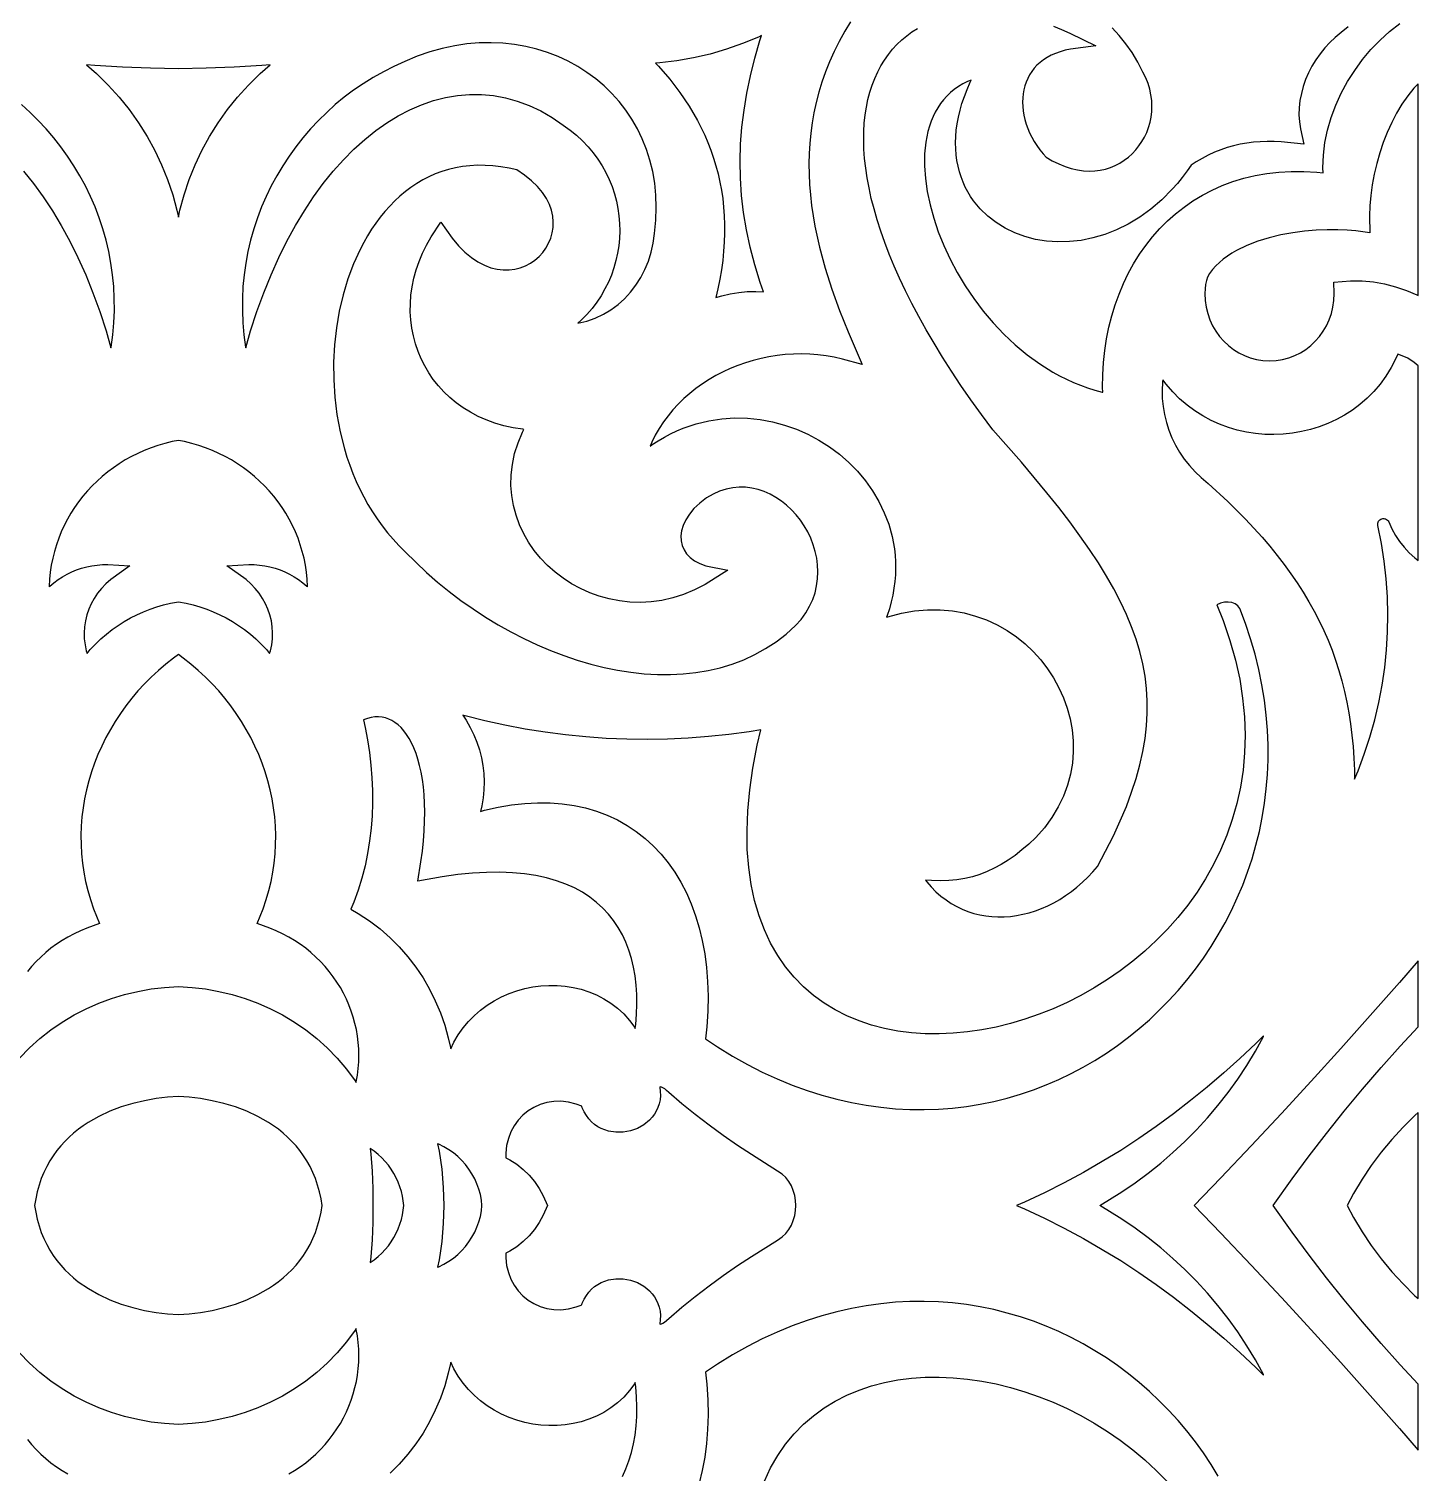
# Model space of a CAD drawing. Extents: x -375 to 375, y -1025 to 1025.
# Drawn here: x -207.8 to -135, y 155.5 to 231.2 of the extents above; entities that cross this region are included whole.
import ezdxf

# ---------------------------------------------------------------- set-up
doc = ezdxf.new("R2010")
doc.units = 0
doc.layers.add('LAYER_10', color=1, linetype='CONTINUOUS')

msp = doc.modelspace()

# ---------------------------------------------------------------- linework, layer by layer
at = {"layer": 'LAYER_10'}
for points in [[(-164.763, 231.554), (-165.055, 231.069), (-165.348, 230.536), (-165.614, 230.003), (-165.854, 229.47), (-166.068, 228.936), (-166.257, 228.402), (-166.421, 227.868), (-166.562, 227.333), (-166.679, 226.798), (-166.774, 226.262), (-166.848, 225.725), (-166.9, 225.187), (-166.931, 224.649), (-166.942, 224.109), (-166.934, 223.568), (-166.907, 223.026), (-166.862, 222.483), (-166.8, 221.939), (-166.72, 221.394), (-166.624, 220.849), (-166.384, 219.749), (-166.086, 218.647), (-165.735, 217.539), (-165.334, 216.426), (-164.89, 215.308), (-164.151, 213.588), (-165.189, 213.88), (-165.613, 213.976), (-166.039, 214.05), (-166.468, 214.104), (-166.898, 214.136), (-167.329, 214.147), (-167.758, 214.139), (-168.186, 214.11), (-168.612, 214.062), (-169.034, 213.994), (-169.452, 213.907), (-169.865, 213.802), (-170.271, 213.679), (-170.671, 213.537), (-171.062, 213.378), (-171.444, 213.202), (-171.816, 213.009), (-172.178, 212.8), (-172.527, 212.575), (-172.864, 212.334), (-173.188, 212.078), (-173.496, 211.806), (-173.79, 211.521), (-174.067, 211.221), (-174.328, 210.908), (-174.57, 210.581), (-174.794, 210.241), (-174.998, 209.888), (-175.181, 209.523), (-175.272, 209.313), (-175.16, 209.393), (-174.841, 209.598), (-174.518, 209.787), (-174.192, 209.958), (-173.862, 210.113), (-173.528, 210.252), (-172.861, 210.478), (-172.187, 210.642), (-171.51, 210.745), (-170.835, 210.788), (-170.165, 210.775), (-169.502, 210.707), (-168.851, 210.587), (-168.214, 210.416), (-167.593, 210.198), (-166.993, 209.933), (-166.416, 209.625), (-165.864, 209.274), (-165.342, 208.884), (-164.852, 208.457), (-164.397, 207.994), (-163.98, 207.497), (-163.605, 206.968), (-163.274, 206.409), (-162.991, 205.823), (-162.759, 205.212), (-162.582, 204.578), (-162.463, 203.926), (-162.426, 203.588), (-162.404, 203.249), (-162.399, 202.906), (-162.41, 202.559), (-162.438, 202.209), (-162.482, 201.857), (-162.545, 201.502), (-162.625, 201.144), (-162.724, 200.784), (-162.841, 200.423), (-162.872, 200.34), (-162.799, 200.366), (-162.094, 200.551), (-161.402, 200.671), (-160.724, 200.73), (-160.063, 200.73), (-159.421, 200.674), (-158.799, 200.564), (-158.2, 200.404), (-157.625, 200.195), (-157.076, 199.942), (-156.556, 199.647), (-156.064, 199.313), (-155.604, 198.942), (-155.177, 198.539), (-154.785, 198.104), (-154.428, 197.642), (-154.11, 197.155), (-153.831, 196.646), (-153.593, 196.118), (-153.399, 195.572), (-153.249, 195.013), (-153.145, 194.443), (-153.09, 193.864), (-153.084, 193.28), (-153.131, 192.694), (-153.231, 192.109), (-153.387, 191.527), (-153.599, 190.953), (-153.869, 190.389), (-154.2, 189.839), (-154.591, 189.305), (-155.045, 188.789), (-155.417, 188.445), (-155.777, 188.136), (-156.136, 187.854), (-156.496, 187.6), (-156.858, 187.373), (-157.224, 187.173), (-157.597, 187), (-157.978, 186.854), (-158.369, 186.735), (-158.77, 186.643), (-159.184, 186.578), (-159.611, 186.538), (-160.054, 186.524), (-160.515, 186.534), (-160.826, 186.556), (-160.764, 186.473), (-160.527, 186.198), (-160.279, 185.947), (-160.021, 185.718), (-159.753, 185.513), (-159.477, 185.329), (-159.193, 185.167), (-158.901, 185.027), (-158.602, 184.908), (-158.298, 184.81), (-157.987, 184.733), (-157.672, 184.676), (-157.353, 184.64), (-157.031, 184.625), (-156.706, 184.629), (-156.379, 184.653), (-156.051, 184.697), (-155.722, 184.761), (-155.395, 184.845), (-155.068, 184.947), (-154.744, 185.069), (-154.422, 185.209), (-154.105, 185.369), (-153.792, 185.547), (-153.484, 185.743), (-153.183, 185.957), (-152.889, 186.189), (-152.603, 186.439), (-152.326, 186.707), (-152.058, 186.992), (-151.817, 187.274), (-151.385, 188.076), (-150.981, 188.88), (-150.619, 189.662), (-150.299, 190.423), (-150.021, 191.166), (-149.783, 191.89), (-149.587, 192.599), (-149.43, 193.294), (-149.314, 193.975), (-149.237, 194.646), (-149.2, 195.308), (-149.202, 195.962), (-149.242, 196.61), (-149.321, 197.255), (-149.439, 197.899), (-149.595, 198.542), (-149.79, 199.188), (-150.023, 199.837), (-150.294, 200.491), (-150.605, 201.152), (-150.953, 201.821), (-151.34, 202.5), (-151.765, 203.191), (-152.229, 203.894), (-152.73, 204.612), (-153.27, 205.345), (-153.847, 206.095), (-154.461, 206.863), (-155.802, 208.464), (-157.301, 210.167), (-157.891, 210.963), (-158.446, 211.738), (-158.971, 212.499), (-159.468, 213.248), (-159.937, 213.983), (-160.379, 214.705), (-160.793, 215.413), (-161.18, 216.108), (-161.541, 216.789), (-161.876, 217.457), (-162.185, 218.112), (-162.469, 218.752), (-162.729, 219.379), (-162.964, 219.992), (-163.176, 220.591), (-163.363, 221.177), (-163.528, 221.748), (-163.67, 222.306), (-163.79, 222.849), (-163.888, 223.378), (-163.964, 223.893), (-164.02, 224.394), (-164.054, 224.88), (-164.068, 225.352), (-164.062, 225.81), (-164.037, 226.253), (-163.992, 226.681), (-163.928, 227.094), (-163.845, 227.493), (-163.744, 227.876), (-163.625, 228.245), (-163.488, 228.597), (-163.335, 228.934), (-163.164, 229.255), (-162.977, 229.56), (-162.775, 229.848), (-162.557, 230.12), (-162.324, 230.375), (-162.076, 230.612), (-161.815, 230.832), (-161.541, 231.035), (-161.255, 231.22)], [(-138.665, 231.305), (-139.029, 230.994), (-139.346, 230.74), (-139.632, 230.476), (-139.898, 230.191), (-140.144, 229.888), (-140.369, 229.569), (-140.57, 229.237), (-140.748, 228.892), (-140.9, 228.537), (-141.027, 228.174), (-141.125, 227.806), (-141.196, 227.434), (-141.237, 227.059), (-141.249, 226.685), (-141.229, 226.313), (-141.177, 225.944), (-140.99, 225.143), (-142.182, 225.271), (-142.55, 225.289), (-142.916, 225.291), (-143.277, 225.277), (-143.634, 225.248), (-143.986, 225.202), (-144.333, 225.14), (-144.675, 225.061), (-145.013, 224.965), (-145.347, 224.851), (-145.677, 224.72), (-146.002, 224.571), (-146.323, 224.403), (-146.639, 224.216), (-146.909, 224.039), (-147.115, 223.741), (-147.366, 223.405), (-147.624, 223.086), (-147.891, 222.782), (-148.437, 222.229), (-149.008, 221.74), (-149.596, 221.314), (-150.198, 220.952), (-150.811, 220.65), (-151.429, 220.409), (-152.05, 220.227), (-152.67, 220.103), (-153.284, 220.035), (-153.89, 220.022), (-154.483, 220.063), (-155.06, 220.156), (-155.616, 220.301), (-156.148, 220.496), (-156.652, 220.739), (-157.125, 221.031), (-157.561, 221.368), (-157.957, 221.751), (-158.306, 222.175), (-158.466, 222.408), (-158.611, 222.647), (-158.742, 222.897), (-158.86, 223.156), (-158.963, 223.425), (-159.052, 223.703), (-159.125, 223.99), (-159.182, 224.285), (-159.223, 224.589), (-159.247, 224.9), (-159.255, 225.219), (-159.244, 225.546), (-159.216, 225.88), (-159.169, 226.22), (-159.104, 226.568), (-159.02, 226.921), (-158.916, 227.281), (-158.793, 227.647), (-158.649, 228.019), (-158.485, 228.396), (-158.43, 228.509), (-158.621, 228.431), (-158.871, 228.306), (-159.105, 228.167), (-159.323, 228.015), (-159.525, 227.849), (-159.713, 227.67), (-159.885, 227.479), (-160.044, 227.276), (-160.188, 227.06), (-160.318, 226.833), (-160.435, 226.595), (-160.538, 226.345), (-160.628, 226.084), (-160.704, 225.814), (-160.766, 225.534), (-160.815, 225.248), (-160.874, 224.639), (-160.88, 224.005), (-160.835, 223.344), (-160.738, 222.664), (-160.592, 221.967), (-160.398, 221.26), (-160.157, 220.546), (-159.87, 219.831), (-159.539, 219.119), (-159.166, 218.415), (-158.751, 217.724), (-158.297, 217.05), (-157.806, 216.398), (-157.278, 215.772), (-156.716, 215.177), (-156.121, 214.617), (-155.494, 214.097), (-154.838, 213.621), (-154.151, 213.192), (-153.801, 212.999), (-153.443, 212.818), (-153.078, 212.652), (-152.708, 212.501), (-152.331, 212.364), (-151.949, 212.244), (-151.561, 212.14), (-151.537, 212.134), (-151.545, 212.395), (-151.534, 213.047), (-151.495, 213.689), (-151.428, 214.322), (-151.333, 214.942), (-151.21, 215.55), (-151.06, 216.144), (-150.884, 216.724), (-150.681, 217.289), (-150.452, 217.836), (-150.197, 218.367), (-149.917, 218.878), (-149.611, 219.37), (-149.281, 219.841), (-148.927, 220.291), (-148.549, 220.718), (-148.147, 221.121), (-147.722, 221.499), (-147.275, 221.851), (-146.805, 222.176), (-146.313, 222.473), (-145.801, 222.741), (-145.267, 222.978), (-144.713, 223.185), (-144.14, 223.359), (-143.547, 223.5), (-142.936, 223.607), (-142.306, 223.679), (-141.659, 223.716), (-140.994, 223.715), (-140.312, 223.677), (-139.983, 223.64), (-139.993, 223.912), (-139.969, 224.565), (-139.885, 225.226), (-139.747, 225.885), (-139.556, 226.539), (-139.315, 227.184), (-139.029, 227.814), (-138.699, 228.427), (-138.328, 229.017), (-137.92, 229.579), (-137.476, 230.111), (-137, 230.607), (-136.495, 231.062), (-135.962, 231.472)], [(-154.123, 231.328), (-153.691, 231.153), (-153.257, 230.959), (-151.894, 230.298), (-153.227, 230.124), (-153.51, 230.068), (-153.774, 229.996), (-154.02, 229.909), (-154.248, 229.808), (-154.458, 229.694), (-154.651, 229.568), (-154.826, 229.43), (-154.986, 229.282), (-155.129, 229.125), (-155.257, 228.957), (-155.37, 228.781), (-155.467, 228.597), (-155.55, 228.405), (-155.617, 228.206), (-155.67, 228), (-155.708, 227.788), (-155.73, 227.571), (-155.738, 227.35), (-155.731, 227.125), (-155.708, 226.897), (-155.671, 226.666), (-155.618, 226.435), (-155.551, 226.204), (-155.468, 225.972), (-155.37, 225.743), (-155.258, 225.515), (-155.13, 225.291), (-154.988, 225.071), (-154.831, 224.855), (-154.659, 224.645), (-154.496, 224.468), (-154.181, 224.279), (-153.843, 224.108), (-153.511, 223.972), (-153.185, 223.868), (-152.866, 223.795), (-152.554, 223.751), (-152.251, 223.736), (-151.957, 223.747), (-151.672, 223.783), (-151.397, 223.844), (-151.132, 223.927), (-150.879, 224.032), (-150.637, 224.158), (-150.408, 224.303), (-150.193, 224.467), (-149.992, 224.647), (-149.806, 224.844), (-149.636, 225.056), (-149.483, 225.281), (-149.348, 225.518), (-149.231, 225.767), (-149.134, 226.026), (-149.057, 226.294), (-149.002, 226.57), (-148.968, 226.852), (-148.958, 227.139), (-148.971, 227.431), (-149.008, 227.726), (-149.071, 228.023), (-149.161, 228.322), (-149.278, 228.621), (-149.427, 228.927), (-149.701, 229.455), (-149.999, 229.947), (-150.322, 230.41), (-150.668, 230.844), (-151.037, 231.249)], [(-208.118, 223.726), (-207.596, 223.079), (-207.091, 222.389), (-206.605, 221.655), (-206.137, 220.878), (-205.689, 220.059), (-205.262, 219.199), (-204.858, 218.298), (-204.477, 217.357), (-204.121, 216.377), (-203.791, 215.358), (-203.535, 214.466), (-203.528, 214.505), (-203.44, 215.147), (-203.383, 215.786), (-203.356, 216.422), (-203.358, 217.053), (-203.389, 217.679), (-203.449, 218.299), (-203.536, 218.912), (-203.65, 219.518), (-203.791, 220.116), (-203.958, 220.705), (-204.15, 221.284), (-204.367, 221.853), (-204.608, 222.411), (-204.873, 222.958), (-205.161, 223.491), (-205.472, 224.012), (-205.805, 224.518), (-206.159, 225.009), (-206.534, 225.485), (-206.929, 225.945), (-207.344, 226.387), (-207.777, 226.812), (-208.23, 227.218)], [(-208.327, 177.216), (-207.806, 177.752), (-207.257, 178.246), (-206.682, 178.699), (-206.084, 179.112), (-205.464, 179.483), (-204.825, 179.813), (-204.17, 180.101), (-203.5, 180.349), (-202.817, 180.556), (-202.125, 180.722), (-201.425, 180.847), (-200.719, 180.931), (-200, 180.974), (-199.281, 180.931), (-198.575, 180.847), (-197.875, 180.722), (-197.182, 180.556), (-196.5, 180.349), (-195.83, 180.101), (-195.175, 179.813), (-194.536, 179.483), (-193.916, 179.112), (-193.318, 178.699), (-192.743, 178.246), (-192.194, 177.752), (-191.673, 177.216), (-191.183, 176.64), (-190.726, 176.022), (-190.679, 175.949), (-190.671, 175.985), (-190.61, 176.33), (-190.566, 176.675), (-190.54, 177.019), (-190.531, 177.362), (-190.54, 177.704), (-190.565, 178.043), (-190.607, 178.38), (-190.665, 178.714), (-190.739, 179.044), (-190.829, 179.37), (-190.934, 179.691), (-191.055, 180.007), (-191.191, 180.317), (-191.341, 180.621), (-191.507, 180.918), (-191.686, 181.207), (-191.88, 181.488), (-192.087, 181.761), (-192.308, 182.025), (-192.542, 182.279), (-192.789, 182.523), (-193.049, 182.756), (-193.321, 182.978), (-193.606, 183.188), (-193.903, 183.386), (-194.212, 183.571), (-194.532, 183.742), (-194.864, 183.9), (-195.206, 184.042), (-195.864, 184.28), (-195.556, 185.056), (-195.393, 185.53), (-195.253, 186.007), (-195.137, 186.486), (-195.043, 186.968), (-194.973, 187.451), (-194.924, 187.934), (-194.898, 188.418), (-194.893, 188.902), (-194.91, 189.385), (-194.948, 189.866), (-195.007, 190.346), (-195.086, 190.822), (-195.186, 191.295), (-195.307, 191.764), (-195.447, 192.228), (-195.607, 192.687), (-195.786, 193.14), (-195.984, 193.586), (-196.201, 194.025), (-196.436, 194.457), (-196.69, 194.88), (-196.962, 195.293), (-197.251, 195.697), (-197.558, 196.091), (-197.881, 196.474), (-198.222, 196.845), (-198.579, 197.203), (-198.953, 197.549), (-199.342, 197.881), (-199.748, 198.199), (-200, 198.381), (-200.252, 198.199), (-200.657, 197.881), (-201.047, 197.549), (-201.421, 197.203), (-201.778, 196.845), (-202.118, 196.474), (-202.442, 196.091), (-202.749, 195.697), (-203.038, 195.293), (-203.31, 194.88), (-203.564, 194.457), (-203.799, 194.025), (-204.016, 193.586), (-204.214, 193.14), (-204.393, 192.687), (-204.553, 192.228), (-204.693, 191.764), (-204.813, 191.295), (-204.914, 190.822), (-204.993, 190.346), (-205.052, 189.866), (-205.09, 189.385), (-205.107, 188.902), (-205.102, 188.418), (-205.076, 187.934), (-205.027, 187.451), (-204.956, 186.968), (-204.863, 186.486), (-204.747, 186.007), (-204.607, 185.53), (-204.444, 185.056), (-204.135, 184.28), (-204.794, 184.042), (-205.136, 183.9), (-205.468, 183.742), (-205.788, 183.571), (-206.097, 183.386), (-206.394, 183.188), (-206.679, 182.978), (-206.951, 182.756), (-207.211, 182.523), (-207.458, 182.279), (-207.692, 182.025), (-207.913, 181.761)], [(-145.477, 155.303), (-145.855, 155.919), (-146.256, 156.519), (-146.678, 157.102), (-147.121, 157.669), (-147.585, 158.217), (-148.068, 158.746), (-148.57, 159.257), (-149.091, 159.747), (-149.63, 160.217), (-150.186, 160.666), (-150.758, 161.094), (-151.346, 161.498), (-151.95, 161.88), (-152.568, 162.238), (-153.2, 162.572), (-153.845, 162.881), (-154.504, 163.164), (-155.174, 163.422), (-155.856, 163.652), (-156.548, 163.855), (-157.251, 164.03), (-157.963, 164.176), (-158.685, 164.293), (-159.414, 164.38), (-160.152, 164.436), (-160.896, 164.461), (-161.648, 164.455), (-162.405, 164.415), (-163.167, 164.343), (-163.934, 164.237), (-164.705, 164.097), (-165.48, 163.921), (-166.257, 163.71), (-167.037, 163.462), (-167.819, 163.178), (-168.601, 162.855), (-169.384, 162.494), (-170.167, 162.095), (-170.949, 161.655), (-171.73, 161.175), (-172.359, 160.754), (-172.293, 160.116), (-172.244, 159.306), (-172.231, 158.517), (-172.254, 157.752), (-172.312, 157.01), (-172.404, 156.292), (-172.531, 155.6), (-172.691, 154.933)], [(-194.212, 155.413), (-193.903, 155.598), (-193.606, 155.796), (-193.321, 156.006), (-193.049, 156.228), (-192.789, 156.461), (-192.542, 156.705), (-192.308, 156.959), (-192.087, 157.223), (-191.88, 157.495), (-191.686, 157.777), (-191.507, 158.066), (-191.341, 158.363), (-191.191, 158.667), (-191.055, 158.977), (-190.934, 159.292), (-190.829, 159.614), (-190.739, 159.94), (-190.665, 160.27), (-190.607, 160.603), (-190.565, 160.94), (-190.54, 161.28), (-190.531, 161.621), (-190.54, 161.965), (-190.566, 162.309), (-190.61, 162.654), (-190.671, 162.998), (-190.679, 163.034), (-190.726, 162.961), (-191.183, 162.344), (-191.673, 161.767), (-192.194, 161.232), (-192.743, 160.737), (-193.318, 160.284), (-193.916, 159.872), (-194.536, 159.501), (-195.175, 159.171), (-195.83, 158.882), (-196.5, 158.634), (-197.182, 158.428), (-197.875, 158.262), (-198.575, 158.137), (-199.281, 158.053), (-200, 158.009), (-200.719, 158.053), (-201.425, 158.137), (-202.125, 158.262), (-202.817, 158.428), (-203.5, 158.634), (-204.17, 158.882), (-204.825, 159.171), (-205.464, 159.501), (-206.084, 159.872), (-206.682, 160.284), (-207.257, 160.737), (-207.806, 161.232), (-208.327, 161.767)], [(-176.723, 155.289), (-176.537, 155.688), (-176.377, 156.104), (-176.243, 156.538), (-176.135, 156.989), (-176.053, 157.456), (-175.996, 157.938), (-175.965, 158.433), (-175.958, 158.941), (-175.976, 159.461), (-176.017, 159.992), (-176.043, 160.203), (-176.07, 160.159), (-176.348, 159.787), (-176.652, 159.449), (-176.98, 159.147), (-177.328, 158.879), (-177.695, 158.646), (-178.077, 158.448), (-178.472, 158.283), (-178.879, 158.152), (-179.294, 158.053), (-179.715, 157.987), (-180.141, 157.952), (-180.568, 157.948), (-180.995, 157.975), (-181.42, 158.031), (-181.841, 158.118), (-182.255, 158.234), (-182.66, 158.379), (-183.055, 158.552), (-183.437, 158.754), (-183.803, 158.984), (-184.152, 159.241), (-184.482, 159.526), (-184.789, 159.838), (-185.072, 160.177), (-185.328, 160.541), (-185.554, 160.932), (-185.718, 161.281), (-185.847, 160.695), (-186.036, 160.033), (-186.263, 159.387), (-186.528, 158.758), (-186.832, 158.148), (-187.173, 157.559), (-187.55, 156.993), (-187.965, 156.451), (-188.415, 155.936), (-188.901, 155.448)], [(-169.276, 155.038), (-168.949, 155.731), (-168.578, 156.376), (-168.165, 156.972), (-167.713, 157.52), (-167.223, 158.019), (-166.699, 158.471), (-166.144, 158.875), (-165.559, 159.233), (-164.947, 159.544), (-164.311, 159.81), (-163.653, 160.031), (-162.976, 160.208), (-162.281, 160.342), (-161.571, 160.434), (-160.849, 160.484), (-160.116, 160.493), (-159.375, 160.461), (-158.628, 160.39), (-157.877, 160.281), (-157.124, 160.133), (-156.371, 159.947), (-155.62, 159.725), (-154.875, 159.466), (-154.136, 159.172), (-153.406, 158.842), (-152.687, 158.478), (-151.981, 158.08), (-151.291, 157.648), (-150.618, 157.184), (-149.966, 156.687), (-149.335, 156.159), (-148.729, 155.599), (-148.15, 155.009)], [(-207.913, 157.223), (-207.692, 156.959), (-207.458, 156.705), (-207.211, 156.461), (-206.951, 156.228), (-206.679, 156.006), (-206.394, 155.796), (-206.097, 155.598), (-205.788, 155.413)]]:
    msp.add_lwpolyline(points, dxfattribs=at)
for points in [[(-170.005, 228.738), (-169.777, 229.657), (-169.511, 230.587), (-169.429, 230.843), (-169.592, 230.764), (-170.416, 230.419), (-171.258, 230.12), (-172.115, 229.869), (-172.986, 229.666), (-173.868, 229.51), (-174.759, 229.404), (-174.983, 229.39), (-174.827, 229.23), (-174.24, 228.557), (-173.702, 227.861), (-173.216, 227.14), (-172.782, 226.394), (-172.404, 225.627), (-172.234, 225.229), (-172.079, 224.829), (-171.939, 224.421), (-171.814, 224.008), (-171.703, 223.588), (-171.608, 223.162), (-171.528, 222.73), (-171.463, 222.292), (-171.414, 221.847), (-171.381, 221.396), (-171.364, 220.939), (-171.363, 220.476), (-171.379, 220.006), (-171.411, 219.53), (-171.46, 219.048), (-171.525, 218.559), (-171.608, 218.065), (-171.708, 217.564), (-171.813, 217.11), (-171.506, 217.202), (-171.067, 217.303), (-170.624, 217.374), (-170.177, 217.416), (-169.728, 217.428), (-169.319, 217.411), (-169.49, 217.891), (-169.781, 218.825), (-170.024, 219.747), (-170.22, 220.659), (-170.37, 221.563), (-170.474, 222.461), (-170.534, 223.355), (-170.55, 224.247), (-170.523, 225.138), (-170.454, 226.031), (-170.344, 226.927), (-170.194, 227.829)], [(-179.127, 225.611), (-178.812, 225.319), (-178.52, 225.012), (-178.252, 224.691), (-178.007, 224.358), (-177.786, 224.014), (-177.589, 223.66), (-177.414, 223.297), (-177.264, 222.926), (-177.137, 222.549), (-177.034, 222.166), (-176.954, 221.778), (-176.898, 221.388), (-176.865, 220.995), (-176.856, 220.602), (-176.871, 220.208), (-176.909, 219.816), (-176.971, 219.427), (-177.056, 219.04), (-177.165, 218.659), (-177.297, 218.283), (-177.453, 217.914), (-177.633, 217.554), (-177.835, 217.202), (-178.062, 216.861), (-178.311, 216.532), (-178.584, 216.215), (-178.88, 215.912), (-179.049, 215.759), (-178.587, 215.872), (-178.14, 216.03), (-177.717, 216.228), (-177.319, 216.465), (-176.948, 216.737), (-176.605, 217.044), (-176.292, 217.383), (-176.009, 217.751), (-175.758, 218.147), (-175.541, 218.567), (-175.359, 219.011), (-175.214, 219.475), (-175.107, 219.958), (-175.038, 220.464), (-174.967, 221.153), (-174.942, 221.821), (-174.963, 222.47), (-175.026, 223.101), (-175.13, 223.713), (-175.275, 224.304), (-175.458, 224.875), (-175.677, 225.423), (-175.932, 225.949), (-176.22, 226.45), (-176.541, 226.928), (-176.893, 227.379), (-177.274, 227.804), (-177.683, 228.202), (-178.119, 228.571), (-178.579, 228.911), (-179.063, 229.22), (-179.569, 229.497), (-180.096, 229.742), (-180.642, 229.953), (-181.205, 230.129), (-181.784, 230.27), (-182.378, 230.373), (-182.985, 230.439), (-183.603, 230.466), (-184.231, 230.454), (-184.868, 230.4), (-185.512, 230.304), (-186.162, 230.165), (-186.815, 229.982), (-187.472, 229.753), (-188.134, 229.477), (-188.701, 229.221), (-189.252, 228.942), (-189.788, 228.64), (-190.308, 228.316), (-190.813, 227.971), (-191.3, 227.604), (-191.77, 227.218), (-192.223, 226.812), (-192.656, 226.387), (-193.071, 225.945), (-193.466, 225.485), (-193.841, 225.009), (-194.195, 224.518), (-194.528, 224.012), (-194.838, 223.491), (-195.127, 222.958), (-195.392, 222.411), (-195.633, 221.853), (-195.85, 221.284), (-196.042, 220.705), (-196.209, 220.116), (-196.35, 219.518), (-196.464, 218.912), (-196.551, 218.299), (-196.611, 217.679), (-196.642, 217.053), (-196.644, 216.422), (-196.617, 215.786), (-196.56, 215.147), (-196.472, 214.505), (-196.465, 214.466), (-196.209, 215.358), (-195.879, 216.377), (-195.523, 217.357), (-195.142, 218.298), (-194.738, 219.199), (-194.311, 220.059), (-193.863, 220.878), (-193.395, 221.655), (-192.908, 222.389), (-192.404, 223.079), (-191.882, 223.726), (-191.345, 224.327), (-190.794, 224.883), (-190.229, 225.393), (-189.653, 225.855), (-189.065, 226.27), (-188.467, 226.635), (-187.86, 226.951), (-187.246, 227.216), (-186.626, 227.43), (-186, 227.591), (-185.372, 227.699), (-184.741, 227.752), (-184.109, 227.751), (-183.479, 227.693), (-182.852, 227.578), (-182.229, 227.407), (-181.613, 227.177), (-181.004, 226.89), (-180.404, 226.544), (-179.821, 226.144), (-179.465, 225.888)], [(-200.078, 221.685), (-200, 221.31), (-199.922, 221.685), (-199.703, 222.495), (-199.437, 223.289), (-199.124, 224.065), (-198.765, 224.822), (-198.361, 225.557), (-197.914, 226.269), (-197.425, 226.956), (-196.893, 227.615), (-196.321, 228.246), (-195.709, 228.845), (-195.182, 229.305), (-195.624, 229.27), (-197.079, 229.183), (-198.537, 229.125), (-200, 229.094), (-201.463, 229.125), (-202.921, 229.183), (-204.376, 229.27), (-204.818, 229.305), (-204.29, 228.845), (-203.679, 228.246), (-203.107, 227.615), (-202.575, 226.956), (-202.086, 226.269), (-201.639, 225.557), (-201.235, 224.822), (-200.876, 224.065), (-200.563, 223.289), (-200.297, 222.495)], [(-137.485, 222.457), (-137.533, 221.912), (-137.552, 221.382), (-137.535, 220.499), (-138.272, 220.605), (-138.717, 220.643), (-139.218, 220.662), (-139.766, 220.66), (-140.348, 220.633), (-140.955, 220.58), (-141.575, 220.498), (-142.199, 220.384), (-142.815, 220.237), (-143.414, 220.055), (-143.984, 219.836), (-144.52, 219.576), (-144.765, 219.434), (-144.999, 219.281), (-145.219, 219.118), (-145.423, 218.944), (-145.611, 218.761), (-145.781, 218.568), (-145.932, 218.364), (-146.05, 218.173), (-146.1, 218.002), (-146.146, 217.785), (-146.175, 217.553), (-146.186, 217.311), (-146.168, 216.949), (-146.116, 216.598), (-146.033, 216.26), (-145.918, 215.936), (-145.775, 215.627), (-145.605, 215.336), (-145.409, 215.064), (-145.19, 214.814), (-144.949, 214.586), (-144.687, 214.383), (-144.407, 214.207), (-144.111, 214.059), (-143.8, 213.94), (-143.475, 213.854), (-143.138, 213.8), (-142.791, 213.782), (-142.444, 213.8), (-142.107, 213.854), (-141.783, 213.94), (-141.471, 214.059), (-141.175, 214.207), (-140.895, 214.383), (-140.634, 214.586), (-140.392, 214.814), (-140.173, 215.064), (-139.977, 215.336), (-139.807, 215.627), (-139.664, 215.936), (-139.55, 216.26), (-139.466, 216.598), (-139.414, 216.949), (-139.397, 217.31), (-139.428, 217.916), (-138.542, 217.982), (-137.941, 217.976), (-137.345, 217.923), (-136.757, 217.821), (-136.18, 217.673), (-135.618, 217.48), (-135.074, 217.242), (-135.002, 217.204), (-135.002, 228.308), (-135.223, 228.077), (-135.547, 227.676), (-135.85, 227.241), (-136.13, 226.774), (-136.388, 226.28), (-136.622, 225.765), (-136.831, 225.232), (-137.015, 224.685), (-137.173, 224.13), (-137.304, 223.57), (-137.408, 223.011)], [(-180.479, 220.213), (-180.4, 220.489), (-180.355, 220.775), (-180.345, 221.07), (-180.372, 221.372), (-180.44, 221.678), (-180.55, 221.989), (-180.707, 222.301), (-180.913, 222.614), (-181.171, 222.924), (-181.485, 223.23), (-181.859, 223.528), (-182.261, 223.792), (-182.658, 223.884), (-183.089, 223.96), (-183.511, 224.01), (-183.922, 224.036), (-184.324, 224.038), (-184.716, 224.016), (-185.098, 223.972), (-185.47, 223.906), (-185.832, 223.819), (-186.185, 223.711), (-186.528, 223.583), (-186.861, 223.436), (-187.185, 223.269), (-187.499, 223.085), (-187.803, 222.882), (-188.097, 222.662), (-188.382, 222.425), (-188.656, 222.171), (-188.92, 221.902), (-189.174, 221.618), (-189.417, 221.32), (-189.65, 221.007), (-189.872, 220.681), (-190.084, 220.342), (-190.284, 219.991), (-190.471, 219.631), (-190.816, 218.872), (-191.113, 218.077), (-191.362, 217.249), (-191.562, 216.393), (-191.713, 215.515), (-191.813, 214.619), (-191.86, 213.711), (-191.856, 212.797), (-191.798, 211.881), (-191.685, 210.969), (-191.518, 210.066), (-191.294, 209.175), (-191.162, 208.74), (-191.015, 208.308), (-190.854, 207.882), (-190.678, 207.463), (-190.488, 207.052), (-190.283, 206.648), (-190.064, 206.253), (-189.83, 205.868), (-189.581, 205.492), (-189.317, 205.127), (-189.039, 204.773), (-188.745, 204.431), (-188.435, 204.101), (-188.104, 203.777), (-187.556, 203.223), (-186.991, 202.693), (-186.407, 202.182), (-185.803, 201.691), (-185.183, 201.221), (-184.547, 200.773), (-183.897, 200.347), (-183.235, 199.946), (-182.562, 199.569), (-181.879, 199.218), (-181.189, 198.894), (-180.493, 198.598), (-179.791, 198.33), (-179.087, 198.092), (-178.382, 197.885), (-177.676, 197.709), (-176.972, 197.566), (-176.272, 197.456), (-175.576, 197.38), (-174.886, 197.34), (-174.204, 197.335), (-173.532, 197.368), (-172.871, 197.438), (-172.221, 197.546), (-171.586, 197.694), (-170.966, 197.882), (-170.362, 198.11), (-169.776, 198.381), (-169.21, 198.695), (-168.663, 199.052), (-168.138, 199.455), (-167.641, 199.898), (-167.354, 200.226), (-167.109, 200.566), (-166.906, 200.913), (-166.744, 201.267), (-166.621, 201.626), (-166.535, 201.988), (-166.484, 202.352), (-166.467, 202.716), (-166.483, 203.079), (-166.53, 203.439), (-166.607, 203.794), (-166.712, 204.142), (-166.843, 204.482), (-167.001, 204.81), (-167.182, 205.125), (-167.385, 205.425), (-167.609, 205.708), (-167.852, 205.971), (-168.111, 206.213), (-168.387, 206.431), (-168.675, 206.625), (-168.976, 206.791), (-169.286, 206.929), (-169.605, 207.036), (-169.931, 207.111), (-170.262, 207.152), (-170.598, 207.159), (-170.937, 207.128), (-171.278, 207.058), (-171.621, 206.948), (-171.965, 206.794), (-172.305, 206.597), (-172.663, 206.321), (-172.966, 206.033), (-173.21, 205.74), (-173.398, 205.446), (-173.532, 205.155), (-173.615, 204.872), (-173.65, 204.601), (-173.639, 204.343), (-173.585, 204.1), (-173.489, 203.872), (-173.351, 203.661), (-173.169, 203.469), (-172.94, 203.298), (-172.664, 203.154), (-172.34, 203.041), (-171.197, 202.808), (-172.389, 202.057), (-172.947, 201.768), (-173.51, 201.534), (-174.077, 201.353), (-174.645, 201.225), (-175.211, 201.147), (-175.772, 201.117), (-176.327, 201.133), (-176.874, 201.194), (-177.408, 201.298), (-177.93, 201.442), (-178.435, 201.625), (-178.922, 201.845), (-179.389, 202.1), (-179.833, 202.388), (-180.252, 202.708), (-180.644, 203.058), (-181.007, 203.436), (-181.338, 203.84), (-181.635, 204.269), (-181.895, 204.72), (-182.116, 205.193), (-182.297, 205.684), (-182.433, 206.193), (-182.522, 206.717), (-182.563, 207.253), (-182.552, 207.801), (-182.488, 208.356), (-182.368, 208.917), (-182.191, 209.482), (-181.954, 210.048), (-181.879, 210.191), (-181.943, 210.197), (-182.451, 210.277), (-182.939, 210.385), (-183.407, 210.521), (-183.855, 210.684), (-184.281, 210.872), (-184.686, 211.085), (-185.068, 211.32), (-185.428, 211.578), (-185.765, 211.856), (-186.078, 212.154), (-186.367, 212.47), (-186.632, 212.803), (-186.871, 213.152), (-187.085, 213.515), (-187.273, 213.892), (-187.435, 214.28), (-187.571, 214.68), (-187.679, 215.089), (-187.76, 215.506), (-187.813, 215.93), (-187.838, 216.36), (-187.835, 216.795), (-187.803, 217.232), (-187.742, 217.672), (-187.652, 218.112), (-187.532, 218.552), (-187.382, 218.99), (-187.201, 219.426), (-186.991, 219.857), (-186.749, 220.282), (-186.24, 221.065), (-185.651, 220.223), (-185.315, 219.819), (-184.975, 219.477), (-184.633, 219.195), (-184.291, 218.968), (-183.952, 218.794), (-183.618, 218.669), (-183.29, 218.589), (-182.97, 218.551), (-182.66, 218.553), (-182.36, 218.592), (-182.073, 218.666), (-181.8, 218.772), (-181.544, 218.908), (-181.307, 219.071), (-181.09, 219.259), (-180.897, 219.47), (-180.73, 219.701), (-180.59, 219.95)], [(-138.859, 196.449), (-138.737, 195.889), (-138.631, 195.32), (-138.542, 194.742), (-138.469, 194.154), (-138.412, 193.556), (-138.371, 192.947), (-138.345, 192.328), (-138.338, 191.844), (-138.153, 192.278), (-137.823, 193.159), (-137.531, 194.05), (-137.278, 194.951), (-137.064, 195.86), (-136.889, 196.775), (-136.754, 197.697), (-136.658, 198.623), (-136.602, 199.553), (-136.586, 200.485), (-136.61, 201.417), (-136.674, 202.35), (-136.778, 203.281), (-136.923, 204.21), (-137.11, 205.142), (-137.117, 205.206), (-137.112, 205.266), (-137.097, 205.321), (-137.073, 205.369), (-137.04, 205.412), (-137.001, 205.447), (-136.957, 205.476), (-136.909, 205.496), (-136.859, 205.509), (-136.807, 205.513), (-136.755, 205.508), (-136.704, 205.494), (-136.656, 205.47), (-136.612, 205.436), (-136.574, 205.391), (-136.542, 205.334), (-136.375, 204.971), (-136.187, 204.633), (-135.973, 204.312), (-135.733, 204.009), (-135.469, 203.724), (-135.183, 203.46), (-135.002, 203.317), (-135.002, 213.529), (-135.212, 213.704), (-135.55, 213.918), (-135.918, 214.089), (-136.073, 214.138), (-136.174, 213.9), (-136.42, 213.427), (-136.695, 212.983), (-136.998, 212.568), (-137.327, 212.183), (-137.68, 211.827), (-138.055, 211.501), (-138.449, 211.206), (-138.861, 210.941), (-139.288, 210.706), (-139.73, 210.501), (-140.183, 210.327), (-140.646, 210.184), (-141.117, 210.071), (-141.594, 209.989), (-142.075, 209.938), (-142.559, 209.918), (-143.044, 209.929), (-143.527, 209.971), (-144.007, 210.045), (-144.482, 210.151), (-144.95, 210.288), (-145.409, 210.457), (-145.857, 210.659), (-146.293, 210.893), (-146.714, 211.16), (-147.118, 211.459), (-147.504, 211.791), (-147.868, 212.156), (-148.21, 212.554), (-148.387, 212.795), (-148.403, 212.669), (-148.424, 212.238), (-148.414, 211.809), (-148.372, 211.384), (-148.301, 210.964), (-148.199, 210.55), (-148.068, 210.145), (-147.908, 209.749), (-147.72, 209.364), (-147.504, 208.992), (-147.261, 208.633), (-146.99, 208.291), (-146.694, 207.966), (-146.372, 207.659), (-146.009, 207.36), (-144.987, 206.416), (-144.045, 205.476), (-143.18, 204.534), (-142.774, 204.059), (-142.387, 203.583), (-142.019, 203.104), (-141.669, 202.623), (-141.337, 202.138), (-141.024, 201.649), (-140.728, 201.156), (-140.451, 200.658), (-140.191, 200.154), (-139.949, 199.645), (-139.724, 199.13), (-139.517, 198.609), (-139.327, 198.08), (-139.154, 197.544), (-138.998, 197.001)], [(-193.23, 201.931), (-193.23, 201.949), (-193.249, 202.328), (-193.285, 202.701), (-193.34, 203.07), (-193.411, 203.434), (-193.5, 203.791), (-193.605, 204.143), (-193.727, 204.488), (-193.864, 204.826), (-194.016, 205.156), (-194.184, 205.479), (-194.366, 205.794), (-194.562, 206.099), (-194.772, 206.396), (-194.995, 206.683), (-195.231, 206.961), (-195.48, 207.227), (-195.741, 207.483), (-196.014, 207.728), (-196.298, 207.961), (-196.593, 208.181), (-196.898, 208.39), (-197.214, 208.585), (-197.539, 208.766), (-197.873, 208.934), (-198.216, 209.087), (-198.568, 209.226), (-198.928, 209.349), (-199.295, 209.457), (-199.669, 209.549), (-200, 209.614), (-200.331, 209.549), (-200.705, 209.457), (-201.072, 209.349), (-201.432, 209.226), (-201.784, 209.087), (-202.127, 208.934), (-202.461, 208.766), (-202.786, 208.585), (-203.102, 208.39), (-203.407, 208.181), (-203.702, 207.961), (-203.986, 207.728), (-204.259, 207.483), (-204.52, 207.227), (-204.768, 206.961), (-205.005, 206.683), (-205.228, 206.396), (-205.438, 206.099), (-205.634, 205.794), (-205.816, 205.479), (-205.984, 205.156), (-206.136, 204.826), (-206.273, 204.488), (-206.395, 204.143), (-206.5, 203.791), (-206.589, 203.434), (-206.66, 203.07), (-206.715, 202.701), (-206.751, 202.328), (-206.77, 201.949), (-206.77, 201.931), (-206.735, 201.965), (-206.525, 202.145), (-206.304, 202.311), (-206.074, 202.462), (-205.834, 202.597), (-205.586, 202.718), (-205.331, 202.823), (-205.069, 202.911), (-204.802, 202.983), (-204.529, 203.039), (-204.252, 203.077), (-203.972, 203.097), (-203.689, 203.1), (-202.546, 203.038), (-203.548, 202.315), (-203.803, 202.093), (-204.034, 201.854), (-204.239, 201.599), (-204.419, 201.33), (-204.573, 201.049), (-204.7, 200.758), (-204.801, 200.458), (-204.875, 200.152), (-204.922, 199.84), (-204.94, 199.526), (-204.931, 199.21), (-204.893, 198.894), (-204.827, 198.58), (-204.785, 198.444), (-204.617, 198.642), (-204.347, 198.93), (-204.066, 199.201), (-203.773, 199.455), (-203.471, 199.693), (-203.159, 199.913), (-202.839, 200.117), (-202.511, 200.303), (-202.175, 200.473), (-201.833, 200.626), (-201.485, 200.762), (-201.132, 200.882), (-200.774, 200.984), (-200.413, 201.07), (-200, 201.149), (-199.587, 201.07), (-199.225, 200.984), (-198.868, 200.882), (-198.515, 200.762), (-198.167, 200.626), (-197.825, 200.473), (-197.489, 200.303), (-197.161, 200.117), (-196.84, 199.913), (-196.529, 199.693), (-196.226, 199.455), (-195.934, 199.201), (-195.653, 198.93), (-195.383, 198.642), (-195.215, 198.444), (-195.173, 198.58), (-195.106, 198.894), (-195.069, 199.21), (-195.06, 199.526), (-195.078, 199.84), (-195.125, 200.152), (-195.199, 200.458), (-195.3, 200.758), (-195.427, 201.049), (-195.581, 201.33), (-195.761, 201.599), (-195.966, 201.854), (-196.196, 202.093), (-196.452, 202.315), (-197.454, 203.038), (-196.311, 203.1), (-196.028, 203.097), (-195.748, 203.077), (-195.471, 203.039), (-195.198, 202.983), (-194.931, 202.911), (-194.669, 202.823), (-194.414, 202.718), (-194.166, 202.597), (-193.926, 202.462), (-193.696, 202.311), (-193.475, 202.145), (-193.265, 201.965)], [(-145.477, 183.681), (-145.121, 184.312), (-144.789, 184.959), (-144.481, 185.619), (-144.198, 186.293), (-143.941, 186.98), (-143.709, 187.679), (-143.504, 188.389), (-143.327, 189.11), (-143.177, 189.842), (-143.056, 190.584), (-142.964, 191.334), (-142.901, 192.094), (-142.87, 192.861), (-142.869, 193.635), (-142.9, 194.416), (-142.963, 195.203), (-143.059, 195.995), (-143.189, 196.793), (-143.353, 197.594), (-143.552, 198.399), (-143.787, 199.207), (-144.058, 200.018), (-144.355, 200.802), (-144.401, 200.869), (-144.462, 200.937), (-144.53, 200.995), (-144.595, 201.037), (-144.768, 201.107), (-144.953, 201.136), (-145.153, 201.126), (-145.359, 201.077), (-145.554, 200.994), (-145.225, 200.176), (-144.868, 199.128), (-144.579, 198.097), (-144.358, 197.084), (-144.201, 196.09), (-144.108, 195.116), (-144.075, 194.162), (-144.101, 193.23), (-144.183, 192.32), (-144.319, 191.432), (-144.506, 190.569), (-144.744, 189.729), (-145.029, 188.915), (-145.358, 188.127), (-145.73, 187.365), (-146.143, 186.63), (-146.593, 185.923), (-147.08, 185.244), (-147.599, 184.595), (-148.15, 183.974), (-148.729, 183.384), (-149.335, 182.825), (-149.966, 182.296), (-150.618, 181.8), (-151.291, 181.335), (-151.981, 180.904), (-152.687, 180.506), (-153.406, 180.142), (-154.136, 179.812), (-154.875, 179.517), (-155.62, 179.259), (-156.371, 179.036), (-157.124, 178.851), (-157.877, 178.703), (-158.628, 178.593), (-159.375, 178.522), (-160.116, 178.491), (-160.849, 178.5), (-161.571, 178.55), (-162.281, 178.641), (-162.976, 178.775), (-163.653, 178.952), (-164.311, 179.173), (-164.947, 179.439), (-165.559, 179.751), (-166.144, 180.108), (-166.699, 180.513), (-167.223, 180.964), (-167.713, 181.464), (-168.165, 182.012), (-168.578, 182.608), (-168.949, 183.252), (-169.276, 183.946), (-169.556, 184.689), (-169.788, 185.48), (-169.969, 186.322), (-170.097, 187.213), (-170.171, 188.154), (-170.187, 189.146), (-170.146, 190.189), (-170.043, 191.284), (-169.878, 192.432), (-169.648, 193.632), (-169.46, 194.43), (-170.072, 194.33), (-171.139, 194.188), (-172.208, 194.077), (-173.279, 193.997), (-174.351, 193.948), (-175.423, 193.931), (-176.495, 193.944), (-177.566, 193.989), (-178.635, 194.065), (-179.701, 194.172), (-180.764, 194.31), (-181.823, 194.479), (-182.877, 194.678), (-183.925, 194.909), (-184.968, 195.171), (-185.082, 195.203), (-184.906, 194.938), (-184.693, 194.565), (-184.507, 194.181), (-184.348, 193.787), (-184.216, 193.384), (-184.113, 192.974), (-184.037, 192.559), (-183.99, 192.139), (-183.972, 191.716), (-183.982, 191.291), (-184.022, 190.866), (-184.092, 190.443), (-184.159, 190.157), (-183.957, 190.215), (-183.234, 190.381), (-182.528, 190.503), (-181.837, 190.581), (-181.163, 190.616), (-180.507, 190.608), (-179.869, 190.559), (-179.25, 190.469), (-178.651, 190.338), (-178.074, 190.167), (-177.518, 189.957), (-176.985, 189.709), (-176.476, 189.423), (-175.991, 189.1), (-175.532, 188.741), (-175.1, 188.347), (-174.695, 187.919), (-174.319, 187.458), (-173.971, 186.965), (-173.653, 186.441), (-173.366, 185.886), (-173.109, 185.303), (-172.884, 184.69), (-172.691, 184.05), (-172.531, 183.384), (-172.404, 182.691), (-172.312, 181.974), (-172.254, 181.232), (-172.231, 180.466), (-172.244, 179.678), (-172.293, 178.868), (-172.359, 178.23), (-171.73, 177.809), (-170.949, 177.329), (-170.167, 176.889), (-169.384, 176.489), (-168.601, 176.128), (-167.819, 175.806), (-167.037, 175.521), (-166.257, 175.274), (-165.48, 175.062), (-164.705, 174.887), (-163.934, 174.746), (-163.167, 174.64), (-162.405, 174.568), (-161.648, 174.529), (-160.896, 174.522), (-160.152, 174.548), (-159.414, 174.604), (-158.685, 174.691), (-157.963, 174.808), (-157.251, 174.954), (-156.548, 175.129), (-155.856, 175.332), (-155.174, 175.562), (-154.504, 175.819), (-153.845, 176.103), (-153.2, 176.411), (-152.568, 176.745), (-151.95, 177.103), (-151.346, 177.485), (-150.758, 177.89), (-150.186, 178.317), (-149.63, 178.766), (-149.091, 179.236), (-148.57, 179.727), (-148.068, 180.237), (-147.585, 180.767), (-147.121, 181.315), (-146.678, 181.881), (-146.256, 182.465), (-145.855, 183.065)], [(-187.442, 186.5), (-187.282, 187.513), (-187.208, 188.076), (-187.152, 188.618), (-187.113, 189.14), (-187.091, 189.642), (-187.085, 190.123), (-187.094, 190.584), (-187.118, 191.023), (-187.156, 191.441), (-187.208, 191.838), (-187.273, 192.212), (-187.35, 192.564), (-187.439, 192.894), (-187.539, 193.201), (-187.65, 193.485), (-187.77, 193.746), (-187.898, 193.984), (-188.035, 194.198), (-188.178, 194.389), (-188.327, 194.557), (-188.482, 194.701), (-188.642, 194.824), (-188.805, 194.924), (-188.973, 195.003), (-189.145, 195.061), (-189.322, 195.098), (-189.504, 195.115), (-189.691, 195.111), (-189.885, 195.085), (-190.085, 195.037), (-190.286, 194.967), (-190.198, 194.564), (-190.075, 193.906), (-189.976, 193.245), (-189.9, 192.582), (-189.848, 191.919), (-189.821, 191.256), (-189.819, 190.593), (-189.843, 189.931), (-189.894, 189.271), (-189.973, 188.613), (-190.079, 187.959), (-190.214, 187.31), (-190.379, 186.665), (-190.574, 186.025), (-190.799, 185.392), (-190.949, 185.027), (-190.569, 184.81), (-189.979, 184.418), (-189.423, 183.992), (-188.901, 183.535), (-188.415, 183.048), (-187.965, 182.532), (-187.55, 181.99), (-187.173, 181.424), (-186.832, 180.835), (-186.528, 180.225), (-186.263, 179.596), (-186.036, 178.95), (-185.847, 178.288), (-185.718, 177.703), (-185.554, 178.052), (-185.328, 178.442), (-185.072, 178.807), (-184.789, 179.146), (-184.482, 179.457), (-184.152, 179.742), (-183.803, 180), (-183.437, 180.23), (-183.055, 180.431), (-182.66, 180.605), (-182.255, 180.75), (-181.841, 180.866), (-181.42, 180.952), (-180.995, 181.009), (-180.568, 181.036), (-180.141, 181.032), (-179.715, 180.997), (-179.294, 180.93), (-178.879, 180.832), (-178.472, 180.7), (-178.077, 180.536), (-177.695, 180.337), (-177.328, 180.104), (-176.98, 179.837), (-176.652, 179.535), (-176.348, 179.197), (-176.07, 178.824), (-176.043, 178.781), (-176.017, 178.992), (-175.976, 179.522), (-175.958, 180.042), (-175.965, 180.551), (-175.996, 181.046), (-176.053, 181.528), (-176.135, 181.994), (-176.243, 182.445), (-176.377, 182.879), (-176.537, 183.296), (-176.723, 183.694), (-176.937, 184.074), (-177.178, 184.434), (-177.447, 184.773), (-177.745, 185.092), (-178.072, 185.389), (-178.429, 185.664), (-178.818, 185.916), (-179.238, 186.143), (-179.691, 186.346), (-180.178, 186.522), (-180.699, 186.671), (-181.255, 186.791), (-181.846, 186.881), (-182.474, 186.94), (-183.138, 186.967), (-183.838, 186.96), (-184.577, 186.919), (-185.353, 186.842), (-186.168, 186.728)], [(-140.721, 172.09), (-139.808, 173.276), (-138.872, 174.445), (-137.916, 175.598), (-136.937, 176.734), (-135.938, 177.852), (-135.002, 178.863), (-135.002, 182.322), (-135.986, 181.184), (-137.511, 179.448), (-139.051, 177.723), (-140.604, 176.009), (-142.171, 174.308), (-143.752, 172.618), (-145.346, 170.94), (-146.744, 169.492), (-145.346, 168.043), (-143.752, 166.365), (-142.171, 164.676), (-140.604, 162.974), (-139.051, 161.261), (-137.511, 159.536), (-135.986, 157.799), (-135.002, 156.662), (-135.002, 160.121), (-135.938, 161.131), (-136.937, 162.25), (-137.916, 163.386), (-138.872, 164.538), (-139.808, 165.708), (-140.721, 166.893), (-141.612, 168.095), (-142.609, 169.492), (-141.612, 170.889)], [(-146.051, 174.086), (-145.496, 174.74), (-144.966, 175.418), (-144.462, 176.119), (-143.985, 176.842), (-143.535, 177.588), (-143.114, 178.356), (-143.1, 178.386), (-143.512, 177.983), (-144.348, 177.2), (-145.195, 176.441), (-146.056, 175.705), (-146.93, 174.993), (-147.821, 174.304), (-148.728, 173.64), (-149.652, 172.999), (-150.596, 172.382), (-151.56, 171.791), (-152.545, 171.223), (-153.552, 170.681), (-154.583, 170.164), (-155.638, 169.672), (-156.056, 169.492), (-155.638, 169.311), (-154.583, 168.82), (-153.552, 168.302), (-152.545, 167.76), (-151.56, 167.193), (-150.596, 166.601), (-149.652, 165.985), (-148.728, 165.344), (-147.821, 164.679), (-146.93, 163.991), (-146.056, 163.278), (-145.195, 162.542), (-144.348, 161.783), (-143.512, 161.001), (-143.1, 160.598), (-143.114, 160.628), (-143.535, 161.395), (-143.985, 162.141), (-144.462, 162.865), (-144.966, 163.566), (-145.496, 164.244), (-146.051, 164.898), (-146.629, 165.528), (-147.231, 166.134), (-147.854, 166.715), (-148.498, 167.27), (-149.161, 167.799), (-149.844, 168.302), (-150.543, 168.777), (-151.685, 169.492), (-150.543, 170.206), (-149.844, 170.682), (-149.161, 171.185), (-148.498, 171.714), (-147.854, 172.269), (-147.231, 172.85), (-146.629, 173.455)], [(-167.76, 170.275), (-167.863, 170.518), (-167.995, 170.745), (-168.156, 170.952), (-168.348, 171.136), (-168.581, 171.301), (-169.956, 172.159), (-170.689, 172.645), (-171.431, 173.159), (-172.173, 173.697), (-172.903, 174.256), (-173.61, 174.83), (-174.284, 175.417), (-174.402, 175.529), (-174.502, 175.609), (-174.593, 175.665), (-174.67, 175.697), (-174.731, 175.707), (-174.761, 175.704), (-174.733, 175.478), (-174.728, 175.253), (-174.748, 175.036), (-174.792, 174.828), (-174.857, 174.631), (-174.942, 174.446), (-175.044, 174.274), (-175.163, 174.116), (-175.301, 173.966), (-175.597, 173.725), (-175.936, 173.537), (-176.301, 173.407), (-176.683, 173.338), (-177.072, 173.333), (-177.451, 173.394), (-177.645, 173.453), (-177.829, 173.53), (-178.006, 173.625), (-178.174, 173.741), (-178.332, 173.876), (-178.478, 174.031), (-178.609, 174.207), (-178.724, 174.401), (-178.821, 174.614), (-178.849, 174.696), (-179.145, 174.813), (-179.547, 174.914), (-179.939, 174.958), (-180.319, 174.949), (-180.683, 174.89), (-181.03, 174.785), (-181.356, 174.637), (-181.658, 174.448), (-181.933, 174.221), (-182.178, 173.96), (-182.389, 173.668), (-182.563, 173.347), (-182.697, 173.001), (-182.788, 172.631), (-182.832, 172.242), (-182.828, 172), (-182.615, 171.889), (-182.251, 171.651), (-181.914, 171.379), (-181.607, 171.076), (-181.33, 170.744), (-181.085, 170.386), (-180.875, 170.005), (-180.652, 169.492), (-180.875, 168.978), (-181.085, 168.597), (-181.33, 168.239), (-181.607, 167.908), (-181.914, 167.604), (-182.251, 167.332), (-182.615, 167.094), (-182.828, 166.984), (-182.832, 166.742), (-182.788, 166.352), (-182.697, 165.983), (-182.563, 165.637), (-182.389, 165.316), (-182.178, 165.023), (-181.933, 164.762), (-181.658, 164.536), (-181.356, 164.347), (-181.03, 164.198), (-180.683, 164.093), (-180.319, 164.034), (-179.939, 164.026), (-179.547, 164.07), (-179.141, 164.172), (-178.941, 164.243), (-178.851, 164.282), (-178.821, 164.369), (-178.724, 164.583), (-178.609, 164.777), (-178.478, 164.952), (-178.332, 165.107), (-178.174, 165.243), (-178.006, 165.358), (-177.829, 165.454), (-177.645, 165.53), (-177.451, 165.59), (-177.072, 165.651), (-176.683, 165.645), (-176.301, 165.576), (-175.936, 165.447), (-175.603, 165.262), (-175.442, 165.143), (-175.296, 165.012), (-175.163, 164.868), (-175.044, 164.71), (-174.942, 164.538), (-174.857, 164.353), (-174.792, 164.156), (-174.748, 163.948), (-174.728, 163.731), (-174.733, 163.505), (-174.761, 163.279), (-174.731, 163.276), (-174.67, 163.287), (-174.593, 163.318), (-174.508, 163.371), (-174.279, 163.571), (-173.61, 164.153), (-172.903, 164.728), (-172.173, 165.287), (-171.431, 165.825), (-170.689, 166.339), (-169.956, 166.825), (-168.581, 167.683), (-168.348, 167.848), (-168.156, 168.032), (-167.995, 168.239), (-167.863, 168.465), (-167.76, 168.708), (-167.688, 168.963), (-167.646, 169.224), (-167.635, 169.492), (-167.646, 169.76), (-167.688, 170.021)], [(-194.047, 166.127), (-193.831, 166.364), (-193.627, 166.614), (-193.437, 166.879), (-193.26, 167.157), (-193.097, 167.449), (-192.949, 167.756), (-192.816, 168.079), (-192.7, 168.418), (-192.602, 168.772), (-192.521, 169.144), (-192.466, 169.492), (-192.521, 169.84), (-192.602, 170.211), (-192.7, 170.566), (-192.816, 170.904), (-192.949, 171.227), (-193.097, 171.534), (-193.26, 171.827), (-193.437, 172.105), (-193.627, 172.369), (-193.831, 172.619), (-194.047, 172.856), (-194.274, 173.081), (-194.511, 173.292), (-194.756, 173.488), (-195.282, 173.852), (-195.835, 174.166), (-196.412, 174.435), (-197.008, 174.66), (-197.614, 174.844), (-198.224, 174.989), (-198.832, 175.096), (-199.43, 175.167), (-200, 175.205), (-200.57, 175.167), (-201.168, 175.096), (-201.776, 174.989), (-202.386, 174.844), (-202.992, 174.66), (-203.588, 174.435), (-204.165, 174.166), (-204.721, 173.85), (-204.984, 173.677), (-205.241, 173.491), (-205.489, 173.292), (-205.726, 173.081), (-205.953, 172.856), (-206.169, 172.619), (-206.372, 172.369), (-206.563, 172.105), (-206.74, 171.827), (-206.903, 171.534), (-207.051, 171.227), (-207.184, 170.904), (-207.3, 170.566), (-207.398, 170.211), (-207.479, 169.84), (-207.534, 169.492), (-207.479, 169.144), (-207.398, 168.772), (-207.3, 168.418), (-207.184, 168.079), (-207.051, 167.756), (-206.903, 167.449), (-206.74, 167.157), (-206.563, 166.879), (-206.372, 166.614), (-206.169, 166.364), (-205.953, 166.127), (-205.726, 165.903), (-205.489, 165.692), (-205.244, 165.495), (-204.718, 165.132), (-204.165, 164.818), (-203.588, 164.549), (-202.992, 164.323), (-202.386, 164.139), (-201.776, 163.995), (-201.168, 163.888), (-200.57, 163.816), (-200, 163.778), (-199.43, 163.816), (-198.832, 163.888), (-198.224, 163.995), (-197.614, 164.139), (-197.008, 164.323), (-196.412, 164.549), (-195.835, 164.818), (-195.279, 165.133), (-195.016, 165.306), (-194.759, 165.493), (-194.511, 165.692), (-194.274, 165.903)], [(-137.941, 170.868), (-138.385, 170.122), (-138.716, 169.492), (-138.385, 168.862), (-137.941, 168.115), (-137.459, 167.392), (-136.939, 166.694), (-136.383, 166.022), (-135.792, 165.378), (-135.167, 164.763), (-135.002, 164.617), (-135.002, 169.492), (-135.002, 174.367), (-135.167, 174.22), (-135.792, 173.605), (-136.383, 172.961), (-136.939, 172.289), (-137.459, 171.591)], [(-184.343, 170.629), (-184.464, 170.897), (-184.605, 171.155), (-184.766, 171.401), (-184.944, 171.635), (-185.14, 171.854), (-185.352, 172.058), (-185.579, 172.246), (-185.82, 172.416), (-186.074, 172.568), (-186.339, 172.7), (-186.407, 172.727), (-186.329, 172.333), (-186.194, 171.39), (-186.115, 170.443), (-186.081, 169.492), (-186.115, 168.54), (-186.194, 167.596), (-186.254, 167.121), (-186.33, 166.648), (-186.407, 166.256), (-186.339, 166.284), (-186.074, 166.416), (-185.82, 166.567), (-185.579, 166.738), (-185.352, 166.925), (-185.14, 167.13), (-184.944, 167.349), (-184.766, 167.582), (-184.605, 167.829), (-184.464, 168.086), (-184.343, 168.355), (-184.244, 168.632), (-184.166, 168.918), (-184.112, 169.211), (-184.084, 169.492), (-184.112, 169.772), (-184.166, 170.065), (-184.244, 170.351)], [(-189.528, 172.166), (-189.734, 172.333), (-189.935, 172.474), (-189.902, 172.181), (-189.835, 171.284), (-189.801, 170.386), (-189.8, 169.492), (-189.801, 168.598), (-189.835, 167.7), (-189.902, 166.803), (-189.935, 166.51), (-189.734, 166.651), (-189.528, 166.818), (-189.334, 166.996), (-189.155, 167.185), (-188.989, 167.384), (-188.837, 167.593), (-188.7, 167.81), (-188.578, 168.036), (-188.472, 168.268), (-188.381, 168.507), (-188.307, 168.751), (-188.249, 169), (-188.208, 169.253), (-188.186, 169.492), (-188.208, 169.73), (-188.249, 169.984), (-188.307, 170.233), (-188.381, 170.477), (-188.472, 170.716), (-188.578, 170.948), (-188.7, 171.173), (-188.837, 171.39), (-188.989, 171.599), (-189.155, 171.799), (-189.334, 171.988)]]:
    msp.add_lwpolyline(points, close=True, dxfattribs=at)

doc.saveas('drawing.dxf')
